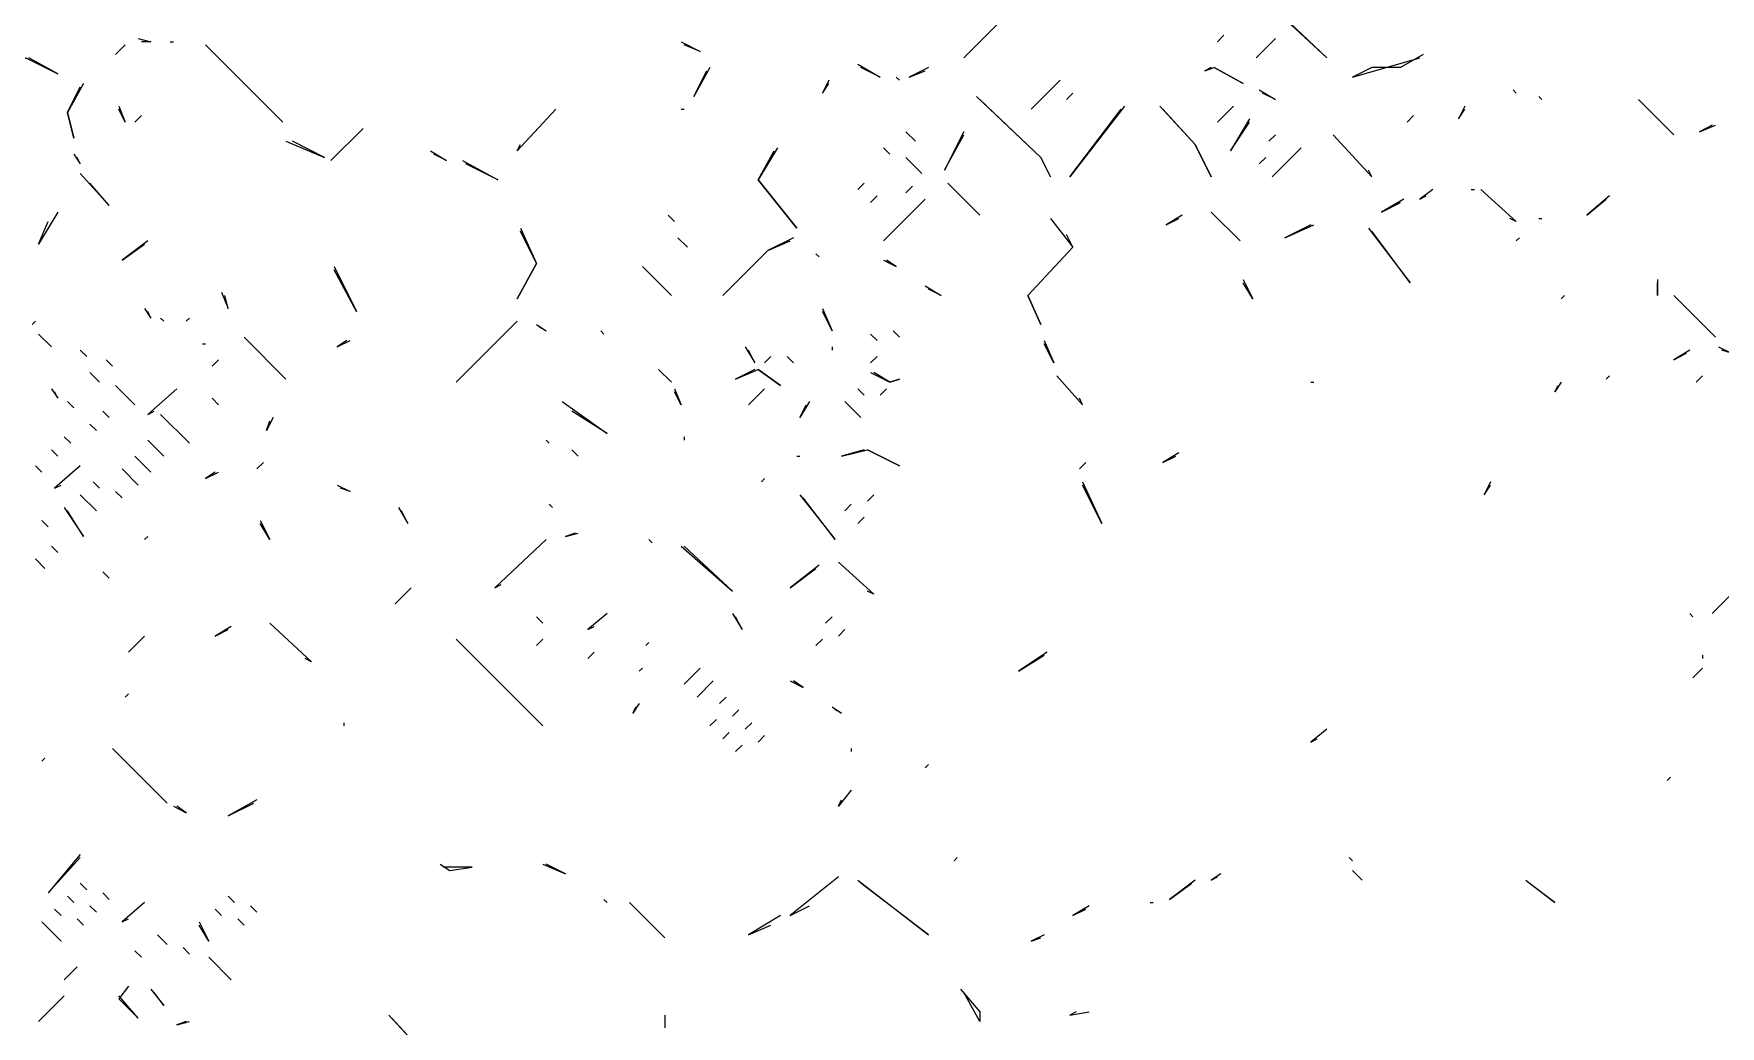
# Model space of a CAD drawing. Extents: x 1 to 2775, y -31 to 2075.
# Drawn here: x 1904.8 to 1992.2, y 706.2 to 757.8 of the extents above; entities that cross this region are included whole.
import ezdxf

# ---------------------------------------------------------------- set-up
doc = ezdxf.new("R2010")
doc.units = 0
doc.layers.add('LINEWORK', color=4, linetype='CONTINUOUS')

msp = doc.modelspace()

# ---------------------------------------------------------------- linework, layer by layer
at = {"layer": 'LINEWORK'}
for points in [[(1957.3333, 760.3333), (1956.3333, 759.8333), (1953, 756.5), (1956.3333, 759.8333), (1957.1667, 760.1667)], [(1968.3333, 759.8333), (1971.8333, 756.5), (1969.5, 758.6667)], [(1909.5, 757.1667), (1909, 756.6667)], [(1910.1667, 757.5), (1910.8333, 757.3333), (1910.3333, 757.3333)], [(1911.8333, 757.3333), (1912, 757.3333)], [(1913.6667, 757.1667), (1917.6667, 753.1667)], [(1938.3333, 757.3333), (1939.3333, 756.8333), (1938.5, 757.1667)], [(1966.5, 757.6667), (1966.1667, 757.3333)], [(1969.1667, 757.5), (1968.1667, 756.5)], [(1904.3333, 756.5), (1903.5, 755.6667), (1904.3333, 756.5), (1906, 755.6667), (1904.5, 756.5)], [(1939.8333, 756), (1939, 754.5), (1939.6667, 755.8333)], [(1947.5, 756.1667), (1948.6667, 755.5), (1947.6667, 756)], [(1951.1667, 756), (1950.1667, 755.5), (1951, 755.8333)], [(1965.8333, 756), (1965.5, 755.8333), (1966, 756), (1967.5, 755.1667), (1966, 756)], [(1976.8333, 756.6667), (1975.6667, 756), (1974.1667, 756), (1973.1667, 755.5), (1976.6667, 756.5)], [(1907.3333, 755.1667), (1906.5, 753.6667), (1906.8333, 752.3333), (1906.5, 753.6667), (1907.1667, 755)], [(1946, 755.3333), (1945.6667, 754.6667), (1946, 755.1667)], [(1949.5, 755.5), (1949.6667, 755.3333)], [(1958, 755.3333), (1956.5, 753.8333)], [(1953.6667, 754.5), (1957, 751.3333), (1957.5, 750.3333), (1957, 751.3333), (1953.8333, 754.3333)], [(1958.6667, 754.6667), (1958.3333, 754.3333)], [(1968.3333, 754.8333), (1969.1667, 754.3333), (1968.5, 754.6667)], [(1981.5, 754.8333), (1981.6667, 754.6667)], [(1982.8333, 754.5), (1983, 754.3333)], [(1988, 754.3333), (1989.8333, 752.5)], [(1909.1667, 754), (1909.5, 753.1667), (1909.1667, 753.8333)], [(1910.3333, 753.5), (1910, 753.1667)], [(1931.8333, 753.8333), (1929.8333, 751.6667), (1930, 752)], [(1938.3333, 753.8333), (1938.5, 753.8333)], [(1961.3333, 754), (1958.5, 750.3333), (1961.1667, 753.8333)], [(1963.1667, 754), (1965, 752), (1965.8333, 750.3333), (1965, 752), (1963.3333, 753.8333)], [(1967, 754), (1966.1667, 753.1667)], [(1976.3333, 753.5), (1976, 753.1667)], [(1979, 754), (1978.6667, 753.3333), (1979, 753.8333)], [(1921.8333, 752.8333), (1920.1667, 751.1667)], [(1950, 752.6667), (1950.5, 752.1667)], [(1953, 752.6667), (1952, 750.6667), (1953, 752.5)], [(1967.8333, 753.3333), (1966.8333, 751.6667), (1967.8333, 753.1667)], [(1969.1667, 752.5), (1968.8333, 752.1667)], [(1972.1667, 752.5), (1974.1667, 750.3333), (1974, 750.6667)], [(1991.8333, 753), (1991.1667, 752.6667), (1992, 753)], [(1917.8333, 752.1667), (1919.8333, 751.3333), (1918.1667, 752.1667)], [(1925.3333, 751.6667), (1926.1667, 751.1667), (1925.5, 751.5)], [(1943.3333, 751.8333), (1942.3333, 750.1667), (1944.3333, 747.6667), (1942.3333, 750.1667), (1943.1667, 751.6667)], [(1948.8333, 751.8333), (1949.1667, 751.5)], [(1970.5, 751.8333), (1969, 750.3333)], [(1906.8333, 751.5), (1907.1667, 751), (1907, 751.3333)], [(1927, 751.1667), (1928.8333, 750.1667), (1927.1667, 751)], [(1950, 751.3333), (1950.8333, 750.5)], [(1968.6667, 751.3333), (1968.3333, 751)], [(1907.1667, 750.5), (1908.6667, 748.8333), (1907.6667, 750)], [(1947.8333, 750), (1947.5, 749.6667)], [(1952.1667, 750), (1953.8333, 748.3333)], [(1948.5, 749.3333), (1948.1667, 749)], [(1951, 749.1667), (1948.8333, 747)], [(1950.3333, 749.8333), (1950, 749.5)], [(1975.8333, 749.1667), (1974.6667, 748.5), (1975.6667, 749)], [(1977.3333, 749.6667), (1976.6667, 749.1667), (1977, 749.3333)], [(1979.3333, 749.6667), (1979.5, 749.6667)], [(1979.8333, 749.6667), (1981.6667, 748), (1981.3333, 748.1667)], [(1986.5, 749.3333), (1985.3333, 748.3333), (1986.3333, 749.1667)], [(1906, 748.5), (1905, 746.8333), (1905.5, 748)], [(1937.6667, 748.3333), (1938, 748)], [(1957.5, 748.1667), (1958.6667, 746.6667), (1956.3333, 744.1667), (1957, 742.6667), (1956.3333, 744.1667), (1958.6667, 746.6667), (1958.3333, 747.3333)], [(1964.3333, 748.3333), (1963.5, 747.8333), (1964.1667, 748.1667)], [(1965.8333, 748.5), (1967.3333, 747)], [(1982.8333, 748.1667), (1983, 748.1667)], [(1930, 747.6667), (1930.8333, 745.8333), (1929.8333, 744), (1930.8333, 745.8333), (1930, 747.5)], [(1971, 747.8333), (1969.6667, 747.1667), (1971.1667, 747.8333)], [(1974, 747.6667), (1976.1667, 744.8333), (1974.1667, 747.5)], [(1910.6667, 747), (1909.3333, 746), (1910.5, 746.8333)], [(1938.1667, 747.1667), (1938.6667, 746.6667)], [(1944.1667, 747.1667), (1942.8333, 746.5), (1940.5, 744.1667), (1942.8333, 746.5), (1944, 747)], [(1981.8333, 747.1667), (1981.6667, 747)], [(1920.3333, 745.6667), (1921.5, 743.3333), (1920.3333, 745.5)], [(1936.3333, 745.6667), (1937.8333, 744.1667)], [(1945.3333, 746.3333), (1945.5, 746.1667)], [(1948.8333, 746), (1949.5, 745.6667), (1949, 746)], [(1951, 744.6667), (1951.8333, 744.1667), (1951.1667, 744.5)], [(1967.5, 745), (1968, 744), (1967.5, 744.8333)], [(1989, 745), (1989, 744.1667), (1989, 744.8333)], [(1914.5, 744.3333), (1914.8333, 743.5), (1914.6667, 744.1667)], [(1984.1667, 744.1667), (1984, 744)], [(1989.8333, 744.1667), (1992, 742)], [(1910.5, 743.5), (1910.8333, 743), (1910.6667, 743.3333)], [(1911.3333, 743), (1911.5, 742.8333)], [(1912.8333, 743), (1912.6667, 742.8333)], [(1945.6667, 743.5), (1946.1667, 742.3333), (1945.6667, 743.3333)], [(1904.8333, 742.8333), (1904.6667, 742.6667)], [(1905, 742.1667), (1905.6667, 741.5)], [(1915.6667, 742), (1917.8333, 739.8333)], [(1929.8333, 742.8333), (1926.6667, 739.6667)], [(1930.8333, 742.6667), (1931.3333, 742.3333), (1931, 742.5)], [(1934.1667, 742.3333), (1934.3333, 742.1667)], [(1948.1667, 742.1667), (1948.5, 741.8333)], [(1949.3333, 742.3333), (1949.6667, 742)], [(1907.1667, 741.3333), (1907.5, 741)], [(1913.5, 741.6667), (1913.6667, 741.6667)], [(1921, 741.8333), (1920.5, 741.5), (1921.1667, 741.8333)], [(1941.6667, 741.5), (1942.1667, 740.6667), (1941.8333, 741.3333)], [(1946.1667, 741.5), (1946.1667, 741.3333)], [(1957.1667, 741.8333), (1957.6667, 740.6667), (1957.1667, 741.6667)], [(1990.6667, 741.3333), (1989.8333, 740.8333), (1990.5, 741.1667)], [(1992.1667, 741.5), (1992.8333, 741.1667), (1992.3333, 741.3333)], [(1908.5, 740.8333), (1908.8333, 740.5)], [(1914.3333, 740.8333), (1914, 740.5)], [(1937.1667, 740.3333), (1937.8333, 739.6667)], [(1942.1667, 740.3333), (1941.1667, 739.8333), (1942.3333, 740.3333), (1943.5, 739.5), (1942.3333, 740.3333)], [(1943, 741), (1942.6667, 740.6667)], [(1943.8333, 741), (1944.1667, 740.6667)], [(1948.5, 741), (1948.1667, 740.6667)], [(1907.6667, 740.1667), (1908.1667, 739.6667)], [(1909, 739.5), (1910, 738.5)], [(1948.1667, 740.1667), (1949.1667, 739.6667), (1949.6667, 739.8333), (1949.1667, 739.6667), (1948.3333, 740.1667)], [(1957.8333, 740), (1959.1667, 738.5), (1959, 738.8333)], [(1971, 739.6667), (1971.1667, 739.6667)], [(1984, 739.6667), (1983.6667, 739.1667), (1983.8333, 739.5)], [(1986.5, 740), (1986.3333, 739.8333)], [(1991.3333, 740), (1991, 739.6667)], [(1905.6667, 739.3333), (1906, 738.8333), (1905.8333, 739.1667)], [(1906.5, 738.6667), (1906.8333, 738.3333)], [(1912.1667, 739.3333), (1910.6667, 738), (1911, 738.1667)], [(1914, 738.8333), (1914.3333, 738.5)], [(1932.1667, 738.6667), (1934.5, 737), (1932.6667, 738.1667)], [(1938, 739.3333), (1938.3333, 738.5), (1938, 739.1667)], [(1942.6667, 739.3333), (1941.8333, 738.5)], [(1945, 738.6667), (1944.5, 737.8333), (1944.8333, 738.5)], [(1946.8333, 738.6667), (1947.6667, 737.8333)], [(1947.5, 739.3333), (1947.8333, 739)], [(1949, 739.3333), (1948.6667, 739)], [(1908.3333, 738.1667), (1908.6667, 737.8333)], [(1911.3333, 738), (1912.8333, 736.5)], [(1917.1667, 737.8333), (1916.8333, 737.1667), (1917, 737.6667)], [(1906.3333, 736.8333), (1906.6667, 736.5)], [(1907.6667, 737.5), (1908, 737.1667)], [(1938.5, 736.8333), (1938.5, 736.6667)], [(1905.6667, 736.1667), (1906, 735.8333)], [(1910.6667, 736.6667), (1911.5, 735.8333)], [(1931.3333, 736.6667), (1931.5, 736.5)], [(1932.6667, 736.1667), (1933, 735.8333)], [(1947.8333, 736.1667), (1946.6667, 735.8333), (1948, 736.1667), (1949.6667, 735.3333), (1948, 736.1667)], [(1964.1667, 736), (1963.3333, 735.5), (1964, 735.8333)], [(1904.8333, 735.3333), (1905.1667, 735)], [(1907.1667, 735.3333), (1905.8333, 734.1667), (1906.1667, 734.3333)], [(1909.3333, 735.1667), (1910.1667, 734.3333)], [(1910, 735.8333), (1910.8333, 735)], [(1914.1667, 735), (1913.6667, 734.6667), (1914.3333, 735)], [(1916.6667, 735.5), (1916.3333, 735.1667)], [(1944.3333, 735.8333), (1944.5, 735.8333)], [(1959.3333, 735.5), (1959, 735.1667)], [(1907.8333, 734.5), (1908.1667, 734.1667)], [(1920.5, 734.3333), (1921.1667, 734), (1920.6667, 734.1667)], [(1942.6667, 734.6667), (1942.5, 734.5)], [(1959.1667, 734.5), (1960.1667, 732.3333), (1959.1667, 734.3333)], [(1980.3333, 734.5), (1980, 733.8333), (1980.3333, 734.3333)], [(1907.1667, 733.8333), (1908, 733)], [(1909, 734), (1909.3333, 733.6667)], [(1931.5, 733.3333), (1931.6667, 733.1667)], [(1944.5, 733.8333), (1946.3333, 731.5), (1944.6667, 733.6667)], [(1947.1667, 733.3333), (1946.8333, 733)], [(1948.3333, 733.8333), (1948, 733.5)], [(1905.1667, 732.5), (1905.5, 732.1667)], [(1906.3333, 733.1667), (1907.3333, 731.6667), (1906.5, 733)], [(1916.5, 732.5), (1917, 731.5), (1916.5, 732.3333)], [(1923.6667, 733.1667), (1924.1667, 732.3333), (1923.8333, 733)], [(1947.8333, 732.6667), (1947.5, 732.3333)], [(1910.6667, 731.6667), (1910.5, 731.5)], [(1931.3333, 731.5), (1928.6667, 729), (1929, 729.1667)], [(1932.8333, 731.8333), (1932.3333, 731.6667), (1933, 731.8333)], [(1936.6667, 731.5), (1936.8333, 731.3333)], [(1905.6667, 731.1667), (1906, 730.8333)], [(1938.3333, 731.1667), (1941, 728.8333), (1938.5, 731.1667)], [(1904.8333, 730.5), (1905.3333, 730)], [(1908.3333, 729.8333), (1908.6667, 729.5)], [(1945.5, 730.1667), (1944, 729), (1945.3333, 730)], [(1946.5, 730.3333), (1948.3333, 728.6667), (1948, 728.8333)], [(1924.3333, 729), (1923.5, 728.1667)], [(1993.8333, 729.6667), (1991.8333, 727.6667)], [(1917, 727.1667), (1919.1667, 725.1667), (1918.8333, 725.3333)], [(1930.8333, 727.5), (1931.1667, 727.1667)], [(1934.5, 727.6667), (1933.5, 726.8333), (1933.8333, 727)], [(1941, 727.6667), (1941.5, 726.8333), (1941.1667, 727.5)], [(1946.1667, 727.5), (1945.8333, 727.1667)], [(1990.6667, 727.6667), (1990.8333, 727.5)], [(1910.5, 726.5), (1909.6667, 725.6667)], [(1915, 727), (1914.1667, 726.5), (1914.8333, 726.8333)], [(1926.6667, 726.3333), (1931.1667, 721.8333), (1926.8333, 726.1667)], [(1931.1667, 726.3333), (1930.8333, 726)], [(1945.6667, 726.3333), (1945.3333, 726)], [(1946.8333, 726.8333), (1946.5, 726.5)], [(1933.8333, 725.6667), (1933.5, 725.3333)], [(1936.6667, 726.1667), (1936.5, 726)], [(1957.3333, 725.6667), (1955.8333, 724.6667), (1957.1667, 725.5)], [(1991.3333, 725.5), (1991.3333, 725.3333)], [(1936.3333, 724.8333), (1936.1667, 724.6667)], [(1939.3333, 724.8333), (1938.5, 724)], [(1991.3333, 724.8333), (1990.8333, 724.3333)], [(1940, 724.1667), (1939.1667, 723.3333)], [(1944, 724.1667), (1944.6667, 723.8333), (1944.1667, 724.1667)], [(1909.6667, 723.5), (1909.5, 723.3333)], [(1936.1667, 723), (1935.8333, 722.5), (1936, 722.8333)], [(1940.6667, 723.3333), (1940.3333, 723)], [(1946.1667, 722.8333), (1946.6667, 722.5), (1946.3333, 722.6667)], [(1920.8333, 722), (1920.8333, 721.8333)], [(1940.1667, 722.1667), (1939.8333, 721.8333)], [(1941.3333, 722.6667), (1941, 722.3333)], [(1942, 722), (1941.6667, 721.6667)], [(1940.8333, 721.5), (1940.5, 721.1667)], [(1942.6667, 721.3333), (1942.3333, 721)], [(1971.8333, 721.6667), (1971, 721), (1971.3333, 721.1667)], [(1905.3333, 720.1667), (1905.1667, 720)], [(1908.8333, 720.6667), (1911.6667, 717.8333)], [(1941.5, 720.8333), (1941.1667, 720.5)], [(1947.1667, 720.6667), (1947.1667, 720.5)], [(1951.1667, 719.8333), (1951, 719.6667)], [(1947.1667, 718.5), (1946.5, 717.6667), (1946.6667, 718)], [(1989.6667, 719.1667), (1989.5, 719)], [(1912, 717.6667), (1912.6667, 717.3333), (1912.1667, 717.6667)], [(1916.3333, 718), (1914.8333, 717.1667), (1916.1667, 717.8333)], [(1907.1667, 715.1667), (1905.5, 713.1667), (1907.1667, 715)], [(1952.6667, 715), (1952.5, 714.8333)], [(1973, 715), (1973.1667, 714.8333)], [(1925.8333, 714.6667), (1926.3333, 714.3333), (1927.5, 714.5), (1926, 714.5)], [(1931.1667, 714.6667), (1932.3333, 714.1667), (1931.3333, 714.6667)], [(1946.5, 714), (1944, 712), (1945, 712.5)], [(1966.3333, 714.1667), (1965.8333, 713.8333), (1966.1667, 714)], [(1973.1667, 714.3333), (1973.6667, 713.8333)], [(1907.1667, 713.6667), (1907.5, 713.3333)], [(1908.3333, 713.1667), (1908.6667, 712.8333)], [(1947.5, 713.8333), (1951.1667, 711), (1947.6667, 713.6667)], [(1965, 713.8333), (1963.6667, 712.8333), (1964.8333, 713.6667)], [(1982.1667, 713.8333), (1983.6667, 712.6667), (1982.3333, 713.6667)], [(1905.8333, 712.3333), (1906.1667, 712)], [(1906.5, 713), (1906.8333, 712.6667)], [(1907.6667, 712.5), (1908, 712.1667)], [(1910.5, 712.6667), (1909.3333, 711.6667), (1909.6667, 711.8333)], [(1914.1667, 712.3333), (1914.5, 712)], [(1914.8333, 713), (1915.1667, 712.6667)], [(1916, 712.5), (1916.3333, 712.1667)], [(1934.3333, 712.8333), (1934.5, 712.6667)], [(1935.6667, 712.6667), (1937.5, 710.8333)], [(1959.5, 712.5), (1958.6667, 712), (1959.3333, 712.3333)], [(1962.6667, 712.6667), (1962.8333, 712.6667)], [(1905.1667, 711.6667), (1906.1667, 710.6667)], [(1907, 711.8333), (1907.3333, 711.5)], [(1913.3333, 711.6667), (1913.8333, 710.6667), (1913.3333, 711.5)], [(1915.3333, 711.8333), (1915.6667, 711.5)], [(1943.5, 712), (1941.8333, 711), (1943, 711.5)], [(1911.1667, 711), (1911.6667, 710.5)], [(1957.1667, 711), (1956.5, 710.6667), (1957, 710.8333)], [(1910, 710.1667), (1910.3333, 709.8333)], [(1912.5, 710.3333), (1912.8333, 710)], [(1913.8333, 709.8333), (1915, 708.6667)], [(1907, 709.3333), (1906.3333, 708.6667)], [(1909.6667, 708.3333), (1909.1667, 707.6667), (1910.1667, 706.6667), (1909.1667, 707.8333)], [(1910.8333, 708.1667), (1911.5, 707.3333), (1911, 708)], [(1952.8333, 708.1667), (1953.8333, 707), (1953.8333, 706.5), (1953, 708)], [(1906.3333, 707.8333), (1905, 706.5)], [(1958.8333, 707), (1958.5, 706.8333), (1959.5, 707)], [(1912.6667, 706.5), (1912.1667, 706.3333), (1912.8333, 706.5)], [(1923.1667, 706.8333), (1925.3333, 704.5), (1923.3333, 706.6667)], [(1937.5, 706.8333), (1937.5, 706.1667)]]:
    msp.add_lwpolyline(points, dxfattribs=at)

doc.saveas('drawing.dxf')
